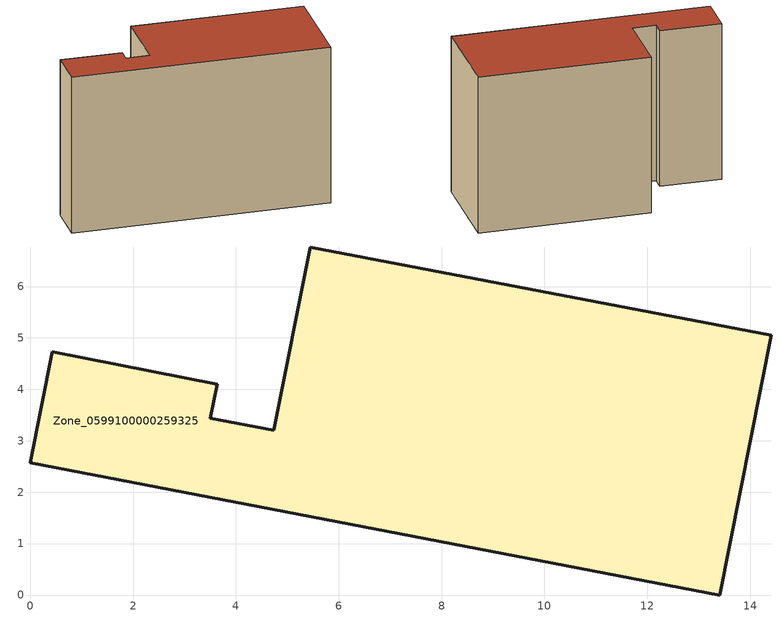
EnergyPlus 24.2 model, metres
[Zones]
Zone_0599100000259325
 floor ground (C_G): 13.41,0 0,2.57 0.43,4.73 3.63,4.1 3.5,3.44 4.73,3.2 5.44,6.77 14.41,5.05 z0
 wall outside (C_F): 14.41,5.05 5.44,6.77 4.73,3.2 3.5,3.44 3.63,4.1 0.43,4.73 0,2.57 13.41,0 14.41,5.05 z0:8.7
 roof outside (C_R): 0,2.57 13.41,0 14.41,5.05 5.44,6.77 4.73,3.2 3.5,3.44 3.63,4.1 0.43,4.73 z8.7
[BUILDING]
Pand.0599100000259325: North Axis=0; Terrain=City; Loads Convergence Tolerance Value=0.04; Temperature Convergence Tolerance Value=0.4; Solar Distribution=FullExterior; Maximum Number of Warmup Days=25; Minimum Number of Warmup Days=1
[Site:Location]
Rotterdam.The.Hague.AP_ZH_NLD Design_Conditions: Latitude=51.96; Longitude=4.45; Time Zone=1; Elevation=-4.5
[SITE:GROUNDTEMPERATURE:BUILDINGSURFACE]
18, 18, 18, 18, 18, 18, 18, 18, 18, 18, 18, 18
[MATERIAL] Thermal Absorptance=0.9; Solar Absorptance=0.7; Visible Absorptance=0.7
Name | Roughness | Thickness | Conductivity | Density | Specific Heat
G.TI.1975-1991 | MediumSmooth | 0.15 | 0.288461 | 540 | 1210
F.TI.1975-1991 | Rough | 0.3 | 0.230769 | 1920 | 840
R.TI.1975-1991 | MediumRough | 0.2 | 0.153846 | 1500 | 1000
[CONSTRUCTION]
C_G: G.TI.1975-1991
C_F: F.TI.1975-1991
C_R: R.TI.1975-1991
[ZONE]
Zone_0599100000259325: Type=1; Multiplier=1; Ceiling Height=Autocalculate; Volume=Autocalculate; Floor Area=autocalculate; Part of Total Floor Area=Yes
[ZONEINFILTRATION:DESIGNFLOWRATE]
Infil_Zone_0599100000259325: Zone or ZoneList or Space or SpaceList=Zone_0599100000259325; Schedule=AlwaysOn; Design Flow Rate Calculation Method=Flow/Area; Flow Rate per Floor Area=0.003; Constant Term Coefficient=1; Temperature Term Coefficient=0; Velocity Term Coefficient=0; Velocity Squared Term Coefficient=0
[HVACTEMPLATE:ZONE:IDEALLOADSAIRSYSTEM]
Zone_0599100000259325: Maximum Heating Supply Air Temperature=50; Minimum Cooling Supply Air Temperature=13; Maximum Heating Supply Air Humidity Ratio=0.0156; Minimum Cooling Supply Air Humidity Ratio=0.0077; Heating Limit=NoLimit; Cooling Limit=NoLimit; Dehumidification Control Type=ConstantSensibleHeatRatio; Cooling Sensible Heat Ratio=0.7; Dehumidification Setpoint=60; Humidification Control Type=None; Humidification Setpoint=30; Outdoor Air Method=None; Outdoor Air Flow Rate per Person=0.00944; Outdoor Air Flow Rate per Zone Floor Area=0; Outdoor Air Flow Rate per Zone=0; Demand Controlled Ventilation Type=None; Outdoor Air Economizer Type=NoEconomizer; Heat Recovery Type=None; Sensible Heat Recovery Effectiveness=0.7; Latent Heat Recovery Effectiveness=0.65
[ZONECONTROL:THERMOSTAT]
ThermostatControl_Zone_0599100000259325: Zone or ZoneList=Zone_0599100000259325; Control Type Schedule=DualSetpointControlType; Control 1=Thermostat_Zone_0599100000259325; Temperature Difference Between Cutout And Setpoint=0
[THERMOSTATSETPOINT:DUALSETPOINT]
Thermostat_Zone_0599100000259325: Heating Setpoint Temperature Schedule=HeatingSetpoint_Zone_0599100000259325; Cooling Setpoint Temperature Schedule=CoolingSetpoint_Zone_0599100000259325
[SCHEDULE:COMPACT]
HeatingSetpoint_Zone_0599100000259325: Through: 12/31, For: AllDays, Until: 24:00, 21
CoolingSetpoint_Zone_0599100000259325: Through: 12/31, For: AllDays, Until: 24:00, 24
DualSetpointControlType: Through: 12/31, For: AllDays, Until: 24:00, 4
AlwaysOn: Through: 12/31, For: AllDays, Until: 24:00, 1
